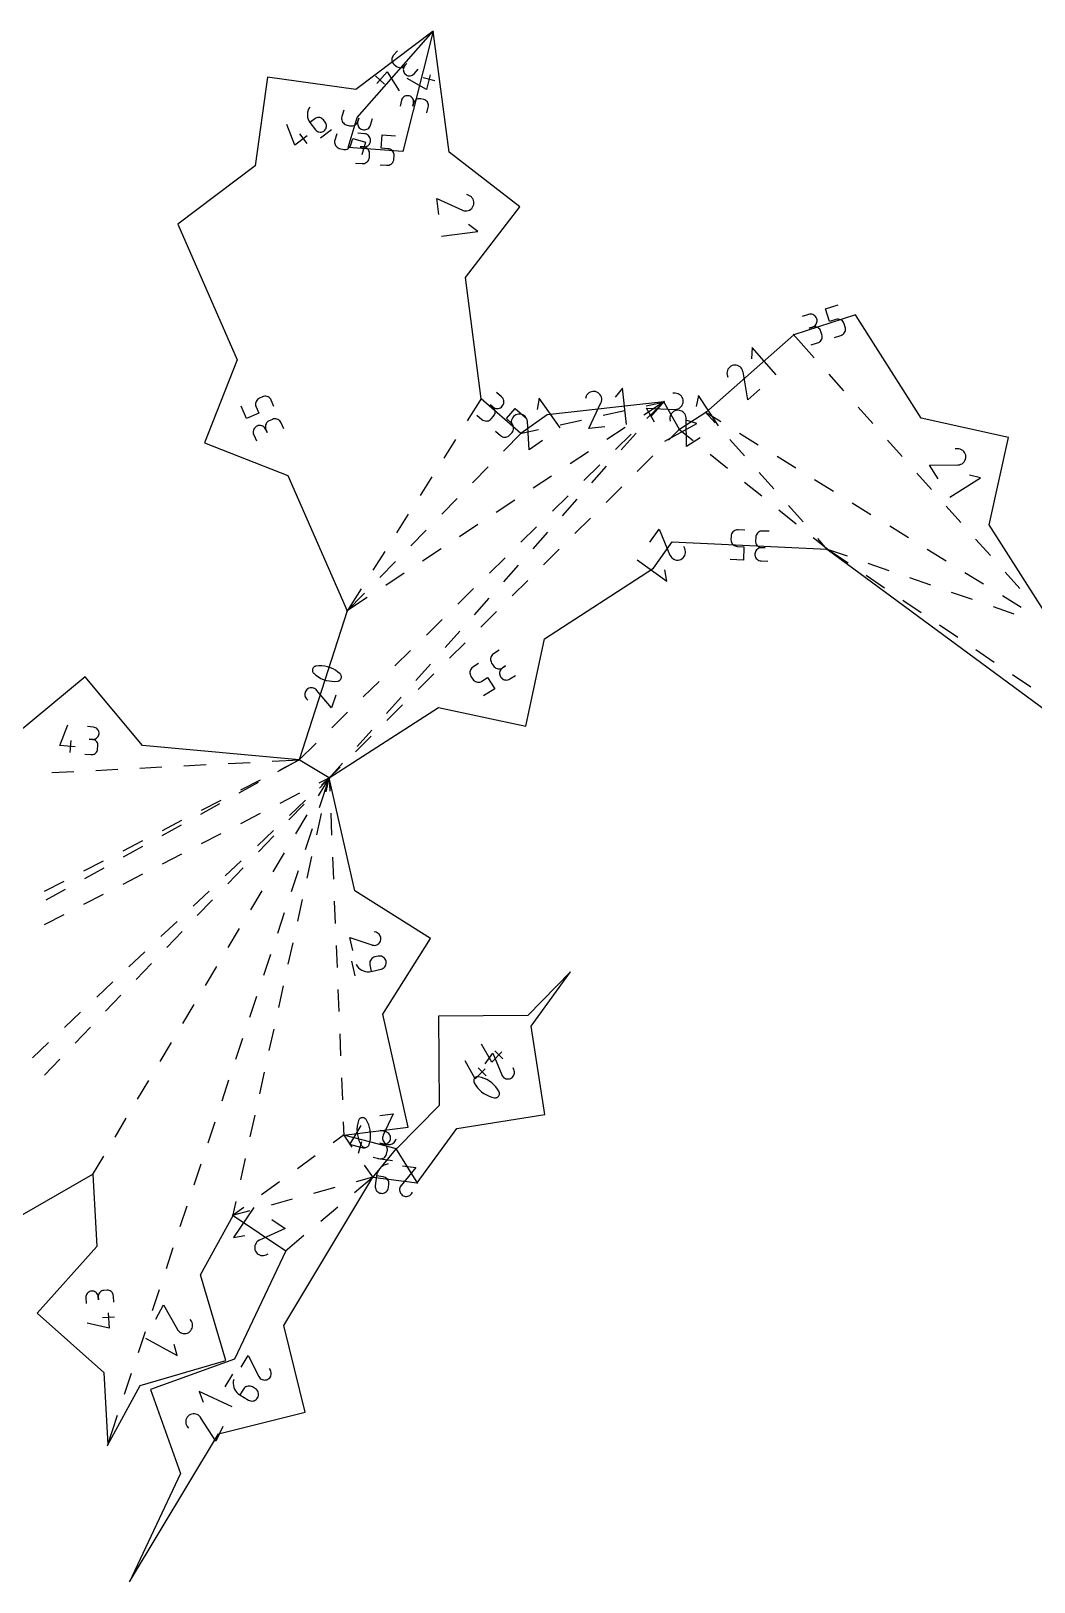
# Model space of a CAD drawing. Extents: x -2 to 214, y 3 to 282.
# Drawn here: x 22.54 to 47.75, y 204.78 to 243.75 of the extents above; entities that cross this region are included whole.
import ezdxf

# ---------------------------------------------------------------- set-up
doc = ezdxf.new("R2010")
doc.units = 0
doc.layers.add('Layer_1', color=7, linetype='CONTINUOUS')

msp = doc.modelspace()

# ---------------------------------------------------------------- linework, layer by layer
at = {"layer": 'Layer_1', "color": 5}
for points in [[(48.269419, 228.748644), (46.618627, 231.341462), (47.10516, 233.533172), (44.913447, 234.019705), (43.262663, 236.612523), (41.714204, 236.114725), (39.50372, 234.166415), (38.83637, 233.733549), (38.447436, 234.427421), (35.518435, 234.106277), (34.854388, 233.635844), (33.856602, 234.504002), (33.45955, 237.551977), (34.828681, 239.331244), (33.049418, 240.700378), (32.652363, 243.74835), (31.88922, 240.722621), (30.516184, 240.819758), (30.740329, 241.574205), (32.652363, 243.74835), (30.70812, 242.278021), (28.484371, 242.586659), (28.175733, 240.362911), (26.23149, 238.892579), (27.723158, 235.489681), (26.906555, 233.398393), (28.997843, 232.581794), (30.489514, 229.178892), (29.28155, 225.434865), (25.342864, 225.796021), (23.906952, 227.521845), (22.181128, 226.085934)], [(21.484632, 213.524364), (24.100984, 215.022086), (24.200531, 213.206), (22.702297, 211.533992), (24.374302, 210.035759), (24.473849, 208.219673), (25.286716, 209.709506), (27.440629, 210.342732), (26.807403, 212.496645), (27.62027, 213.986478), (28.943836, 213.099634), (27.657217, 210.373268), (25.544035, 209.615121), (26.302183, 207.501943), (25.01556, 204.775577), (27.257544, 208.501133), (29.436289, 209.042781), (28.894641, 211.221526), (31.136625, 214.947082), (32.250246, 214.809364), (33.241893, 216.17279), (35.459497, 216.522866), (35.109421, 218.740469), (36.101069, 220.103892), (35.026674, 219.011999), (32.781681, 218.993866), (32.799817, 216.748873), (31.725422, 215.65698), (30.405624, 216.00617), (32.02335, 216.205172), (31.381608, 219.044391), (32.580061, 220.942819), (30.681633, 222.141268), (30.039895, 224.980487), (32.780576, 226.752783), (34.975673, 226.281761), (35.446691, 228.476861), (38.187372, 230.249153), (38.658405, 230.912781), (42.548231, 230.731904), (48.697596, 226.196159)]]:
    msp.add_lwpolyline(points, dxfattribs=at)
at = {"layer": 'Layer_1', "color": 1}
for points in [[(31.750719, 243.247793), (31.649088, 243.13223), (31.649088, 243.13223), (31.632673, 243.109794), (31.620848, 243.085523), (31.613566, 243.059981), (31.610779, 243.033841), (31.612473, 243.007664), (31.618562, 242.982088), (31.629022, 242.957746), (31.643807, 242.935239), (31.662871, 242.915166), (31.720737, 242.864278), (31.720737, 242.864278), (31.743064, 242.847944), (31.767279, 242.836162), (31.792763, 242.828894), (31.818901, 242.826072), (31.84507, 242.827836), (31.87066, 242.833939), (31.895051, 242.844417), (31.917626, 242.859233), (31.937773, 242.878389), (31.988661, 242.936252), (31.937773, 242.878389), (31.937773, 242.878389), (31.921358, 242.855952), (31.909536, 242.831681), (31.902269, 242.80614), (31.899517, 242.779964), (31.901211, 242.753753), (31.907342, 242.728141), (31.917855, 242.703729), (31.932707, 242.681151), (31.951863, 242.661007), (31.951863, 242.661007), (31.97419, 242.644674), (31.998408, 242.632891), (32.023889, 242.625624), (32.050027, 242.622802), (32.076196, 242.624565), (32.101786, 242.630669), (32.126177, 242.641146), (32.148751, 242.655963), (32.168899, 242.675119), (32.27053, 242.790685)], [(31.197857, 242.619175), (31.428986, 242.415908)], [(31.237378, 242.430806), (31.491505, 242.71977), (31.794739, 242.248434)], [(32.573845, 242.650124), (32.479738, 242.276998), (31.994718, 242.557823)], [(32.695031, 242.500599), (32.396578, 242.575875)], [(32.490276, 241.688875), (32.527913, 241.8381), (32.527913, 241.8381), (32.532277, 241.865546), (32.531713, 241.892534), (32.526534, 241.918569), (32.517062, 241.943122), (32.503618, 241.965629), (32.486529, 241.985597), (32.466103, 242.002495), (32.442672, 242.015759), (32.416545, 242.024896), (32.341827, 242.043734), (32.341827, 242.043734), (32.314501, 242.048074), (32.287577, 242.047368), (32.261591, 242.042182), (32.237069, 242.032728), (32.214555, 242.019287), (32.194574, 242.002177), (32.177665, 241.981716), (32.164351, 241.958221), (32.155176, 241.931974), (32.136327, 241.85726), (32.155176, 241.931974), (32.155176, 241.931974), (32.159532, 241.959421), (32.158968, 241.986443), (32.153771, 242.012478), (32.144275, 242.037032), (32.130795, 242.059574), (32.113647, 242.079541), (32.09315, 242.096439), (32.069627, 242.109739), (32.043387, 242.118911), (32.043387, 242.118911), (32.016058, 242.123251), (31.989137, 242.122545), (31.963152, 242.117359), (31.93863, 242.107905), (31.916116, 242.094464), (31.896134, 242.077354), (31.879226, 242.056893), (31.865912, 242.033398), (31.856733, 242.007187), (31.819098, 241.857962)], [(29.55158, 241.837846), (29.55158, 241.837846), (29.526388, 241.798071), (29.507554, 241.755903), (29.495076, 241.712039), (29.488945, 241.667179), (29.48916, 241.622017), (29.495714, 241.577246), (29.508601, 241.533565), (29.527817, 241.491665), (29.553355, 241.45225), (29.692296, 241.268523), (29.692296, 241.268523), (29.710976, 241.247921), (29.732411, 241.231446), (29.75598, 241.219169), (29.781073, 241.211197), (29.807083, 241.207598), (29.83339, 241.208304), (29.859382, 241.213666), (29.884451, 241.22365), (29.907981, 241.238325), (29.907981, 241.238325), (29.928559, 241.256987), (29.945016, 241.278401), (29.957264, 241.301966), (29.965223, 241.327049), (29.968811, 241.353049), (29.967929, 241.379366), (29.962528, 241.405365), (29.952505, 241.430448), (29.93778, 241.454014), (29.891538, 241.51516), (29.891538, 241.51516), (29.872873, 241.535727), (29.851473, 241.552167), (29.827957, 241.564408), (29.802913, 241.572346), (29.776959, 241.575909), (29.750699, 241.575203), (29.724727, 241.569806), (29.699655, 241.559787), (29.67609, 241.545076), (29.553341, 241.452246)], [(30.402547, 241.760962), (30.354862, 241.600459), (30.354862, 241.600459), (30.348876, 241.570825), (30.348276, 241.541439), (30.352725, 241.512899), (30.361907, 241.485806), (30.375496, 241.460723), (30.39317, 241.438251), (30.414605, 241.418954), (30.439476, 241.403468), (30.467458, 241.392355), (30.547825, 241.368472), (30.547825, 241.368472), (30.577331, 241.36251), (30.606626, 241.361804), (30.635105, 241.366249), (30.662188, 241.375422), (30.687274, 241.389004), (30.709767, 241.406713), (30.729082, 241.428197), (30.744622, 241.453139), (30.755787, 241.48122), (30.779663, 241.561586), (30.755787, 241.48122), (30.755787, 241.48122), (30.749801, 241.451586), (30.749201, 241.4222), (30.753667, 241.39366), (30.762875, 241.366532), (30.776506, 241.341449), (30.79424, 241.318942), (30.815749, 241.299645), (30.840722, 241.284123), (30.868828, 241.272975), (30.868828, 241.272975), (30.898334, 241.267013), (30.927625, 241.266308), (30.956112, 241.270753), (30.983188, 241.279925), (31.008277, 241.293507), (31.03077, 241.311216), (31.050085, 241.3327), (31.065621, 241.357642), (31.076787, 241.385723), (31.124472, 241.546226)], [(29.485008, 241.111763), (29.17808, 240.879649), (28.975558, 241.402233)], [(29.822111, 241.06491), (30.098495, 241.273928)], [(29.485939, 240.919298), (29.300283, 241.164796)], [(30.226628, 241.168916), (30.178943, 241.008416), (30.178943, 241.008416), (30.172974, 240.978854), (30.172374, 240.949502), (30.176837, 240.920963), (30.186037, 240.893834), (30.199654, 240.868716), (30.217371, 240.846209), (30.238873, 240.826877), (30.263832, 240.811319), (30.291934, 240.800136), (30.371891, 240.776394), (30.371891, 240.776394), (30.401521, 240.770397), (30.430879, 240.769692), (30.459387, 240.774172), (30.486459, 240.783379), (30.51151, 240.796997), (30.533961, 240.814706), (30.553222, 240.83619), (30.568716, 240.861132), (30.579853, 240.889177), (30.627538, 241.049681), (30.949402, 240.954053), (30.854032, 240.63305)], [(30.700941, 240.428767), (30.86796, 240.416949), (30.86796, 240.416949), (30.89819, 240.417655), (30.927004, 240.42344), (30.9539, 240.433953), (30.978376, 240.44877), (30.999924, 240.467467), (31.018042, 240.489586), (31.032227, 240.514669), (31.041975, 240.542291), (31.046776, 240.57203), (31.052692, 240.655656), (31.052692, 240.655656), (31.052128, 240.685748), (31.046367, 240.714464), (31.035858, 240.741311), (31.02103, 240.765758), (31.002333, 240.787313), (30.980189, 240.805446), (30.955043, 240.819663), (30.927325, 240.829435), (30.89748, 240.834268), (30.813851, 240.840194), (30.89748, 240.834268), (30.89748, 240.834268), (30.927706, 240.834973), (30.956521, 240.840759), (30.983421, 240.851307), (31.007896, 240.866159), (31.029448, 240.884891), (31.047573, 240.907081), (31.061762, 240.932269), (31.071516, 240.959998), (31.076332, 240.989843), (31.076332, 240.989843), (31.075767, 241.019935), (31.07001, 241.048651), (31.059497, 241.075497), (31.044673, 241.099945), (31.025973, 241.121499), (31.003829, 241.139632), (30.978683, 241.153849), (30.950969, 241.163621), (30.92112, 241.168454), (30.754101, 241.180272)], [(31.317025, 240.385157), (31.484048, 240.373339), (31.484048, 240.373339), (31.514214, 240.374044), (31.542997, 240.37983), (31.569882, 240.390378), (31.594365, 240.40523), (31.615937, 240.423962), (31.634084, 240.446117), (31.648301, 240.471305), (31.658073, 240.499033), (31.662892, 240.528878), (31.66878, 240.612078), (31.66878, 240.612078), (31.668215, 240.642311), (31.662447, 240.671097), (31.651917, 240.697944), (31.637072, 240.722391), (31.618354, 240.743911), (31.596203, 240.762008), (31.571057, 240.776155), (31.543367, 240.785891), (31.513568, 240.790689), (31.346549, 240.802507), (31.370241, 241.137441), (31.70428, 241.113805)], [(32.79201, 239.136683), (32.739548, 239.539418), (33.387121, 239.245318), (33.387121, 239.245318), (33.387721, 239.24493), (33.388321, 239.244577), (33.388956, 239.244238), (33.389591, 239.243917), (33.390226, 239.243607), (33.390896, 239.243303), (33.391602, 239.243011), (33.392343, 239.242725), (33.393119, 239.242443), (33.393119, 239.242443), (33.428111, 239.231372), (33.46348, 239.226853), (33.498479, 239.228547), (33.532364, 239.236156), (33.564389, 239.24935), (33.593814, 239.267807), (33.619895, 239.291211), (33.641887, 239.319235), (33.659043, 239.35156), (33.659043, 239.35156), (33.66988, 239.386616), (33.674254, 239.422021), (33.67249, 239.457027), (33.664839, 239.4909), (33.65162, 239.522901), (33.633138, 239.552291), (33.609689, 239.578326), (33.581569, 239.600265), (33.549078, 239.617371), (33.494909, 239.637208)], [(32.862587, 238.59494), (33.769395, 238.713064), (33.541483, 238.888391)], [(42.150322, 235.858947), (42.309725, 235.910188), (42.309725, 235.910188), (42.337559, 235.921978), (42.362148, 235.938061), (42.383173, 235.957845), (42.400354, 235.980723), (42.413407, 236.006102), (42.421979, 236.033378), (42.425789, 236.061953), (42.424378, 236.09123), (42.417781, 236.120613), (42.392134, 236.200426), (42.392134, 236.200426), (42.380387, 236.228143), (42.364335, 236.252654), (42.34458, 236.273655), (42.32172, 236.290825), (42.29632, 236.30386), (42.269015, 236.31244), (42.240369, 236.316257), (42.211018, 236.314987), (42.181526, 236.308344), (42.10171, 236.282683), (42.181526, 236.308344), (42.181526, 236.308344), (42.20936, 236.320134), (42.233948, 236.336227), (42.254974, 236.356025), (42.272154, 236.378931), (42.285172, 236.404349), (42.293709, 236.431686), (42.297519, 236.460338), (42.296108, 236.489714), (42.28944, 236.519213), (42.28944, 236.519213), (42.277693, 236.546935), (42.261642, 236.571449), (42.241886, 236.592446), (42.219026, 236.609616), (42.193626, 236.622648), (42.166321, 236.631231), (42.137711, 236.635048), (42.10836, 236.633778), (42.078867, 236.627135), (41.919465, 236.575887)], [(42.738318, 236.047952), (42.897721, 236.099193), (42.897721, 236.099193), (42.92552, 236.110961), (42.950073, 236.127041), (42.971099, 236.146832), (42.988279, 236.169734), (43.001332, 236.195148), (43.009904, 236.222488), (43.013714, 236.251141), (43.012303, 236.280517), (43.005671, 236.310023), (42.98013, 236.38943), (42.98013, 236.38943), (42.968347, 236.417264), (42.95226, 236.441835), (42.93247, 236.462846), (42.909574, 236.479999), (42.884174, 236.492988), (42.856869, 236.501518), (42.828259, 236.505289), (42.798943, 236.504019), (42.769486, 236.497376), (42.610084, 236.446132), (42.507319, 236.765791), (42.826121, 236.86828)], [(41.268512, 235.112406), (40.663847, 235.798432), (40.645785, 235.511454)], [(41.699455, 236.131302), (42.225831, 235.53981)], [(40.858669, 234.751158), (40.553985, 234.482617), (40.436041, 235.183999), (40.436041, 235.183999), (40.436009, 235.184704), (40.435964, 235.18541), (40.435897, 235.186115), (40.435812, 235.186821), (40.435706, 235.187527), (40.435583, 235.188232), (40.435434, 235.188973), (40.435265, 235.189749), (40.435071, 235.19056), (40.435071, 235.19056), (40.424699, 235.225764), (40.408683, 235.257624), (40.387714, 235.285694), (40.362473, 235.309545), (40.333633, 235.328733), (40.301883, 235.342823), (40.267904, 235.351374), (40.232372, 235.35395), (40.195979, 235.350115), (40.195979, 235.350115), (40.16085, 235.339514), (40.129043, 235.323364), (40.101012, 235.30232), (40.077192, 235.277047), (40.05804, 235.248204), (40.043996, 235.216458), (40.035504, 235.182461), (40.033035, 235.146883), (40.037004, 235.110378), (40.050822, 235.054367)], [(42.594628, 235.125395), (42.963426, 234.710977)], [(33.748687, 234.098198), (33.874999, 233.988294), (33.874999, 233.988294), (33.899492, 233.970567), (33.925979, 233.957839), (33.953792, 233.950063), (33.982265, 233.947171), (34.010727, 233.949146), (34.038508, 233.955916), (34.064935, 233.967434), (34.089347, 233.983651), (34.111067, 234.004507), (34.166097, 234.067753), (34.166097, 234.067753), (34.183743, 234.092141), (34.196422, 234.118553), (34.204176, 234.146321), (34.207033, 234.174772), (34.205058, 234.203234), (34.198277, 234.23104), (34.186735, 234.257516), (34.170468, 234.281992), (34.149527, 234.303801), (34.086278, 234.35883), (34.149527, 234.303801), (34.149527, 234.303801), (34.174017, 234.28607), (34.200511, 234.273349), (34.228338, 234.265588), (34.256828, 234.26273), (34.285315, 234.264741), (34.313135, 234.27156), (34.339621, 234.283138), (34.364097, 234.29943), (34.385902, 234.320388), (34.385902, 234.320388), (34.403548, 234.344772), (34.416227, 234.371185), (34.423978, 234.398952), (34.426835, 234.427403), (34.42486, 234.455865), (34.418076, 234.483671), (34.406536, 234.510147), (34.39027, 234.534623), (34.369325, 234.556428), (34.24301, 234.666336)], [(36.963029, 233.804687), (36.559313, 233.760421), (36.866512, 234.401883), (36.866512, 234.401883), (36.8669, 234.402483), (36.867253, 234.403083), (36.867602, 234.403683), (36.867937, 234.404318), (36.868262, 234.404953), (36.868576, 234.405623), (36.868883, 234.406328), (36.869186, 234.407034), (36.869486, 234.40781), (36.869486, 234.40781), (36.881262, 234.442573), (36.886501, 234.47784), (36.885513, 234.512864), (36.878591, 234.5469), (36.866054, 234.57919), (36.848196, 234.608982), (36.825329, 234.635535), (36.797759, 234.658088), (36.765787, 234.6759), (36.765787, 234.6759), (36.730961, 234.687446), (36.695651, 234.692544), (36.660617, 234.69145), (36.626595, 234.68449), (36.59433, 234.671928), (36.564573, 234.654049), (36.538069, 234.631129), (36.515562, 234.603461), (36.497792, 234.571326), (36.476862, 234.51757)], [(37.506098, 233.864236), (37.406428, 234.77326), (37.226508, 234.548956)], [(38.20874, 233.918116), (38.010158, 234.272393), (38.72067, 234.240435), (38.72067, 234.240435), (38.721375, 234.240315), (38.722081, 234.240212), (38.722787, 234.240131), (38.723492, 234.240068), (38.724198, 234.240018), (38.724938, 234.239987), (38.725715, 234.239976), (38.726491, 234.239983), (38.727302, 234.240004), (38.727302, 234.240004), (38.763903, 234.242756), (38.798411, 234.25172), (38.83026, 234.266329), (38.858881, 234.286003), (38.883696, 234.310168), (38.904135, 234.338253), (38.919633, 234.369678), (38.929613, 234.403877), (38.933508, 234.440262), (38.933508, 234.440262), (38.930509, 234.476835), (38.921397, 234.511326), (38.906711, 234.54315), (38.887001, 234.571746), (38.862825, 234.596529), (38.83473, 234.616926), (38.803276, 234.632364), (38.769011, 234.642263), (38.732488, 234.646048), (38.674826, 234.644284)], [(28.649065, 234.31649), (28.581844, 234.469839), (28.581844, 234.469839), (28.567306, 234.49628), (28.548809, 234.519073), (28.52698, 234.537978), (28.502444, 234.552742), (28.47583, 234.563128), (28.447763, 234.568881), (28.418867, 234.569763), (28.38977, 234.565516), (28.3611, 234.555899), (28.284706, 234.522413), (28.284706, 234.522413), (28.258219, 234.507851), (28.235412, 234.489351), (28.216528, 234.467535), (28.201796, 234.443028), (28.19146, 234.41645), (28.185755, 234.388432), (28.184909, 234.359589), (28.189177, 234.330548), (28.198783, 234.301938), (28.266005, 234.148585), (27.958482, 234.013782), (27.824038, 234.32048)], [(33.868462, 234.522759), (33.50721, 233.951432)], [(34.214615, 233.692768), (34.34093, 233.582864), (34.34093, 233.582864), (34.365374, 233.565176), (34.39184, 233.552472), (34.419653, 233.544715), (34.448143, 233.541857), (34.476644, 233.543833), (34.504478, 233.550627), (34.530975, 233.562184), (34.555465, 233.578461), (34.577274, 233.599409), (34.632025, 233.662334), (34.632025, 233.662334), (34.649748, 233.686821), (34.662459, 233.713293), (34.670209, 233.741088), (34.673032, 233.76954), (34.671021, 233.797984), (34.664202, 233.825755), (34.652631, 233.852189), (34.63636, 233.876618), (34.615448, 233.898378), (34.489129, 234.008286), (34.709534, 234.261594), (34.962161, 234.041782)], [(35.839269, 233.773219), (35.310639, 234.519415), (35.262308, 234.235958)], [(38.465957, 234.439638), (37.94174, 234.093901)], [(38.005318, 234.330019), (38.469104, 234.432198)], [(38.022459, 234.010487), (38.463273, 234.442964)], [(38.116171, 234.055209), (38.462186, 234.443998)], [(39.818348, 233.825501), (39.32071, 234.592708), (39.260815, 234.31147)], [(43.332223, 234.296562), (43.701021, 233.882147)], [(28.897005, 233.750814), (28.829783, 233.904163), (28.829783, 233.904163), (28.81522, 233.930661), (28.796713, 233.953489), (28.774891, 233.972405), (28.75038, 233.987172), (28.723805, 233.997554), (28.695794, 234.003305), (28.666979, 234.004186), (28.637985, 233.99996), (28.609431, 233.990389), (28.532645, 233.956731), (28.532645, 233.956731), (28.506272, 233.942225), (28.483517, 233.923767), (28.46464, 233.901976), (28.449891, 233.877479), (28.439512, 233.850901), (28.433758, 233.822869), (28.432876, 233.793998), (28.437116, 233.764918), (28.44673, 233.736252), (28.480388, 233.65947), (28.44673, 233.736252), (28.44673, 233.736252), (28.432163, 233.762749), (28.41365, 233.785574), (28.391813, 233.804482), (28.367274, 233.819239), (28.34066, 233.8296), (28.312597, 233.835326), (28.283704, 233.836173), (28.254614, 233.831907), (28.22594, 233.822284), (28.22594, 233.822284), (28.199563, 233.807777), (28.176812, 233.78932), (28.157939, 233.767529), (28.143186, 233.743036), (28.132807, 233.716457), (28.127053, 233.688422), (28.126171, 233.659554), (28.130415, 233.630471), (28.140028, 233.601808), (28.20725, 233.448459)], [(35.393482, 233.457402), (35.062079, 233.222625), (35.019057, 233.932555), (35.019057, 233.932555), (35.019103, 233.93326), (35.019131, 233.933966), (35.019138, 233.934672), (35.019131, 233.935377), (35.019103, 233.936083), (35.019057, 233.936824), (35.01899, 233.937564), (35.018899, 233.93834), (35.018793, 233.939152), (35.018793, 233.939152), (35.012203, 233.975259), (34.999655, 234.008631), (34.981772, 234.038766), (34.959194, 234.065154), (34.932553, 234.087287), (34.902471, 234.104658), (34.869589, 234.116761), (34.83453, 234.123087), (34.797936, 234.123129), (34.797936, 234.123129), (34.761882, 234.116306), (34.728545, 234.103613), (34.698439, 234.085657), (34.672083, 234.063047), (34.649978, 234.036399), (34.632653, 234.006314), (34.620616, 233.97341), (34.614375, 233.938291), (34.614456, 233.90157), (34.622267, 233.844413)], [(35.838267, 233.852601), (36.380032, 233.971957)], [(36.921789, 234.091312), (37.463553, 234.210664)], [(38.475874, 233.441559), (39.273575, 233.888691), (38.996782, 233.966598)], [(39.360009, 233.528194), (39.019272, 233.307179), (39.005351, 234.018273), (39.005351, 234.018273), (39.005421, 234.018978), (39.005478, 234.019684), (39.00552, 234.02039), (39.005538, 234.021095), (39.005538, 234.021801), (39.00552, 234.022541), (39.005485, 234.023282), (39.005429, 234.024058), (39.005351, 234.02487), (39.005351, 234.02487), (39.00025, 234.061217), (38.989074, 234.095076), (38.972444, 234.125916), (38.950967, 234.15321), (38.925249, 234.176416), (38.895905, 234.195004), (38.863545, 234.208441), (38.828779, 234.216199), (38.792213, 234.217751), (38.792213, 234.217751), (38.755912, 234.212414), (38.722081, 234.201093), (38.691266, 234.184385), (38.664003, 234.162876), (38.640833, 234.137152), (38.622287, 234.107801), (38.60891, 234.075416), (38.60124, 234.040583), (38.599829, 234.003894), (38.605294, 233.946465)], [(39.484843, 234.178085), (39.875453, 233.936661)], [(39.738003, 233.902121), (39.488999, 234.183024)], [(33.210733, 233.482545), (32.914255, 233.013661)], [(34.869913, 233.651698), (34.418647, 233.190914)], [(34.832717, 233.631071), (35.296506, 233.733246)], [(37.478638, 233.788466), (37.015536, 233.483035)], [(37.230466, 233.233466), (37.626463, 233.621976)], [(37.378551, 233.2264), (37.747363, 233.640804)], [(38.852097, 233.749202), (38.567148, 233.465661)], [(39.182534, 233.453617), (38.819116, 233.747502)], [(40.47399, 233.071858), (40.105996, 233.48699)], [(40.347349, 233.644999), (40.819246, 233.353336)], [(44.069818, 233.467728), (44.438619, 233.053313)], [(36.552434, 233.177603), (36.089332, 232.872172)], [(38.17391, 233.074363), (37.780669, 232.683062)], [(40.045259, 232.755967), (39.613896, 233.10479)], [(41.291139, 233.061674), (41.76304, 232.770011)], [(45.342654, 232.494195), (45.124532, 232.836788), (45.835718, 232.844694), (45.835718, 232.844694), (45.836423, 232.844613), (45.837129, 232.844553), (45.837835, 232.844511), (45.83854, 232.844482), (45.839246, 232.844475), (45.839951, 232.844486), (45.840657, 232.844518), (45.841362, 232.844567), (45.842068, 232.844634), (45.842068, 232.844634), (45.878453, 232.849432), (45.912391, 232.860319), (45.943364, 232.876688), (45.970846, 232.897935), (45.99427, 232.923452), (46.013109, 232.952641), (46.026832, 232.984884), (46.034875, 233.019584), (46.036639, 233.056135), (46.036639, 233.056135), (46.031594, 233.092482), (46.020552, 233.126405), (46.004113, 233.157358), (45.98284, 233.184804), (45.957299, 233.208193), (45.928089, 233.226985), (45.89581, 233.240634), (45.861026, 233.2486), (45.824344, 233.250329), (45.766873, 233.245351)], [(34.030493, 232.794571), (33.642338, 232.398226)], [(36.438473, 232.456448), (36.834469, 232.844959)], [(36.640932, 232.397587), (37.009743, 232.811992)], [(32.617777, 232.544777), (32.321295, 232.075889)], [(35.62623, 232.566737), (35.163128, 232.261305)], [(37.387431, 232.291761), (36.99419, 231.900463)], [(40.90798, 232.058314), (40.476621, 232.40714)], [(41.209972, 232.241592), (40.841979, 232.656724)], [(42.234933, 232.478348), (42.706829, 232.186686)], [(44.807413, 232.638894), (45.17621, 232.224479)], [(45.636074, 232.033355), (46.407465, 232.524485), (46.126742, 232.586761)], [(33.254181, 232.001883), (32.866026, 231.605541)], [(34.700023, 231.955874), (34.236924, 231.650443)], [(35.64648, 231.67943), (36.042476, 232.067941)], [(35.903309, 231.568778), (36.27212, 231.983183)], [(43.178726, 231.895023), (43.650619, 231.603361)], [(32.024817, 231.607005), (31.728343, 231.138121)], [(36.600948, 231.509162), (36.20771, 231.117865)], [(41.770702, 231.36066), (41.339343, 231.709487)], [(41.945955, 231.41133), (41.577962, 231.826461)], [(45.545008, 231.81006), (45.913805, 231.395645)], [(32.477872, 231.209199), (32.089714, 230.812853)], [(33.773822, 231.345011), (33.31072, 231.039576)], [(34.854486, 230.902416), (35.250483, 231.290923)], [(35.165689, 230.739969), (35.534501, 231.154373)], [(38.09063, 230.902836), (38.325703, 231.234027), (38.601159, 230.578305), (38.601159, 230.578305), (38.601353, 230.577599), (38.601561, 230.576929), (38.601784, 230.576259), (38.602027, 230.575589), (38.602292, 230.574918), (38.602581, 230.574248), (38.602891, 230.573578), (38.603234, 230.572872), (38.603586, 230.572131), (38.603586, 230.572131), (38.621747, 230.540237), (38.644632, 230.512893), (38.671475, 230.490372), (38.70151, 230.472937), (38.733977, 230.460865), (38.768111, 230.45442), (38.803146, 230.453891), (38.838321, 230.459521), (38.872869, 230.47159), (38.872869, 230.47159), (38.904636, 230.489952), (38.931896, 230.51296), (38.954364, 230.539866), (38.971763, 230.569923), (38.983803, 230.602382), (38.990203, 230.636503), (38.990661, 230.671541), (38.984932, 230.706744), (38.972708, 230.741369), (38.94643, 230.792723)], [(40.479701, 231.205502), (40.312446, 231.21328), (40.312446, 231.21328), (40.282301, 231.211975), (40.253666, 231.205505), (40.227038, 231.194329), (40.202922, 231.178892), (40.181812, 231.159644), (40.164205, 231.137042), (40.150602, 231.111532), (40.1415, 231.083571), (40.137401, 231.053606), (40.133527, 230.970287), (40.133527, 230.970287), (40.134832, 230.940089), (40.141295, 230.911444), (40.152471, 230.884841), (40.167902, 230.860767), (40.187132, 230.839717), (40.209717, 230.822173), (40.235194, 230.80863), (40.263113, 230.799571), (40.293022, 230.795493), (40.460277, 230.787714), (40.444684, 230.452303), (40.110173, 230.467857)], [(41.09666, 231.176789), (40.929404, 231.184568), (40.929404, 231.184568), (40.899207, 231.183262), (40.870526, 231.1768), (40.843891, 231.165631), (40.819796, 231.150214), (40.7987, 231.131002), (40.781132, 231.108452), (40.76755, 231.083017), (40.758484, 231.055155), (40.754391, 231.025317), (40.750511, 230.941571), (40.750511, 230.941571), (40.751922, 230.911497), (40.758378, 230.882918), (40.769526, 230.856336), (40.784942, 230.832249), (40.804168, 230.81116), (40.826746, 230.793566), (40.852217, 230.77997), (40.880157, 230.770872), (40.910108, 230.766777), (40.99385, 230.762882), (40.910108, 230.766777), (40.910108, 230.766777), (40.87991, 230.765471), (40.851229, 230.759001), (40.824594, 230.747818), (40.800499, 230.732374), (40.779403, 230.713119), (40.761835, 230.690506), (40.748253, 230.66499), (40.739187, 230.637025), (40.735094, 230.60706), (40.735094, 230.60706), (40.736506, 230.576986), (40.742961, 230.548407), (40.754109, 230.521825), (40.769526, 230.497738), (40.788752, 230.476649), (40.81133, 230.459052), (40.8368, 230.445459), (40.86474, 230.436361), (40.894691, 230.432262), (41.061943, 230.424483)], [(44.122516, 231.311698), (44.594413, 231.020039)], [(32.847615, 230.734145), (32.384513, 230.428713)], [(35.814472, 230.726567), (35.421231, 230.335266)], [(42.565485, 230.717949), (42.202068, 231.011834)], [(42.562953, 230.715296), (42.313948, 230.996199)], [(42.527266, 230.739172), (43.050128, 230.557918)], [(43.075662, 230.374269), (42.529866, 230.744358)], [(45.06631, 230.728377), (45.538203, 230.436714)], [(46.282603, 230.981227), (46.6514, 230.566812)], [(31.431865, 230.669237), (31.135383, 230.200349)], [(31.70156, 230.416511), (31.313405, 230.020165)], [(34.062493, 230.125398), (34.458486, 230.513909)], [(37.774421, 230.457323), (38.52014, 229.928023), (38.471983, 230.211508)], [(43.574282, 230.37622), (44.098439, 230.194522)], [(31.921411, 230.123282), (31.458309, 229.81785)], [(34.42807, 229.91116), (34.796881, 230.325564)], [(35.027993, 229.943968), (34.634752, 229.552671)], [(43.993967, 229.751595), (43.534817, 230.062932)], [(44.622593, 230.012823), (45.146746, 229.831125)], [(46.010096, 230.145052), (46.481996, 229.853389)], [(47.020197, 230.152393), (47.388991, 229.737978)], [(30.925251, 229.623822), (30.473988, 229.163038)], [(30.838905, 229.731465), (30.477654, 229.160138)], [(33.270497, 229.348381), (33.666497, 229.736888)], [(45.6709, 229.649423), (46.195057, 229.467725)], [(46.953889, 229.561726), (47.425786, 229.270064)], [(30.99521, 229.512415), (30.47099, 229.166675)], [(33.69045, 229.082347), (34.059262, 229.496752)], [(34.24151, 229.16137), (33.848273, 228.770068)], [(44.912276, 229.128918), (44.453122, 229.440258)], [(46.719211, 229.286027), (47.243368, 229.104329)], [(32.478507, 228.571363), (32.8745, 228.95987)], [(45.830581, 228.506244), (45.371427, 228.817581)], [(32.952831, 228.253538), (33.321639, 228.667943)], [(31.68651, 227.794345), (32.082507, 228.182852)], [(33.455035, 228.378771), (33.061793, 227.98747)], [(34.308923, 228.190042), (34.168323, 228.09912), (34.168323, 228.09912), (34.144504, 228.080501), (34.124935, 228.058576), (34.109758, 228.034005), (34.099108, 228.007444), (34.093118, 227.97955), (34.091918, 227.950982), (34.095665, 227.922396), (34.104481, 227.894449), (34.118507, 227.8678), (34.16403, 227.7974), (34.16403, 227.7974), (34.182575, 227.77369), (34.20444, 227.754188), (34.228973, 227.739047), (34.255512, 227.728411), (34.28341, 227.722424), (34.312006, 227.721225), (34.340641, 227.724978), (34.368669, 227.733826), (34.39542, 227.747909), (34.465824, 227.793435), (34.39542, 227.747909), (34.39542, 227.747909), (34.371601, 227.729286), (34.352039, 227.707354), (34.336873, 227.682769), (34.326241, 227.656183), (34.320272, 227.628254), (34.319107, 227.599633), (34.322893, 227.57098), (34.331769, 227.542945), (34.345862, 227.51619), (34.345862, 227.51619), (34.364404, 227.492477), (34.386269, 227.472975), (34.410805, 227.457837), (34.437344, 227.447198), (34.465242, 227.441215), (34.493835, 227.440015), (34.522473, 227.443776), (34.550498, 227.45262), (34.577253, 227.466699), (34.717852, 227.557621)], [(46.748887, 227.88357), (46.289736, 228.194907)], [(30.31629, 227.444848), (30.31629, 227.444848), (30.327924, 227.459538), (30.336553, 227.475663), (30.342176, 227.492805), (30.344787, 227.510532), (30.344399, 227.528414), (30.341012, 227.546025), (30.334645, 227.562937), (30.325282, 227.57872), (30.312928, 227.592951), (30.312928, 227.592951), (30.257069, 227.641536), (30.197097, 227.683806), (30.133551, 227.719588), (30.06696, 227.748713), (29.997855, 227.771009), (29.92677, 227.786305), (29.854232, 227.794426), (29.780776, 227.795202), (29.706933, 227.788464), (29.706933, 227.788464), (29.699246, 227.787053), (29.691697, 227.785078), (29.68432, 227.782573), (29.677162, 227.779539), (29.670262, 227.776001), (29.663661, 227.771979), (29.657396, 227.767492), (29.651512, 227.762563), (29.646044, 227.757208), (29.646044, 227.757208), (29.634236, 227.742434), (29.62547, 227.726241), (29.61974, 227.70905), (29.617059, 227.691292), (29.617398, 227.673388), (29.620785, 227.65576), (29.627177, 227.638834), (29.636596, 227.623029), (29.649028, 227.608777), (29.649028, 227.608777), (29.704922, 227.56033), (29.764912, 227.518162), (29.828472, 227.482451), (29.895069, 227.453357), (29.964175, 227.431065), (30.035253, 227.415733), (30.107777, 227.407542), (30.181211, 227.40666), (30.255023, 227.41326), (30.255023, 227.41326), (30.262696, 227.414672), (30.270203, 227.416612), (30.27753, 227.419117), (30.284649, 227.42215), (30.291535, 227.425696), (30.298164, 227.429749), (30.304514, 227.434307), (30.310553, 227.439352), (30.316265, 227.444873)], [(32.215208, 227.424729), (32.584019, 227.839134)], [(33.790276, 227.854681), (33.649676, 227.763759), (33.649676, 227.763759), (33.62591, 227.745171), (33.606369, 227.72326), (33.59121, 227.698689), (33.580564, 227.672104), (33.574577, 227.644171), (33.573413, 227.615543), (33.577177, 227.58688), (33.586028, 227.558841), (33.600118, 227.532079), (33.645408, 227.462035), (33.645408, 227.462035), (33.664027, 227.438226), (33.685942, 227.418679), (33.710499, 227.403531), (33.737052, 227.392916), (33.764939, 227.386971), (33.793514, 227.385843), (33.822114, 227.389635), (33.8501, 227.3985), (33.876805, 227.412569), (34.017405, 227.503487), (34.199734, 227.221533), (33.918532, 227.039693)], [(30.201573, 227.056824), (30.098601, 226.73767), (29.718984, 227.185758), (29.718984, 227.185758), (29.718659, 227.186251), (29.718331, 227.186745), (29.717989, 227.187204), (29.717636, 227.187663), (29.717248, 227.188121), (29.71686, 227.18858), (29.716437, 227.189038), (29.715978, 227.189497), (29.715484, 227.189991), (29.715484, 227.189991), (29.69327, 227.210604), (29.668466, 227.226461), (29.641736, 227.237542), (29.613757, 227.243818), (29.585189, 227.245264), (29.556713, 227.241877), (29.528985, 227.233615), (29.502678, 227.220453), (29.478464, 227.202377), (29.478464, 227.202377), (29.457999, 227.180035), (29.442237, 227.155151), (29.431216, 227.128389), (29.424972, 227.100399), (29.423525, 227.071849), (29.426947, 227.043387), (29.435266, 227.015676), (29.448516, 226.989373), (29.46673, 226.965134), (29.500166, 226.931211)], [(30.894517, 227.017327), (31.290514, 227.405838)], [(32.668552, 227.596172), (32.275314, 227.204875)], [(47.667195, 227.260892), (47.208041, 227.572233)], [(31.477588, 226.595917), (31.846396, 227.010321)], [(30.102524, 226.24031), (30.498521, 226.62882)], [(31.882073, 226.813573), (31.488835, 226.422276)], [(23.65328, 225.757688), (23.270076, 225.792825), (23.47233, 226.315515)], [(23.89802, 225.580552), (24.051274, 225.566497), (24.051274, 225.566497), (24.079066, 225.566444), (24.105654, 225.571192), (24.130571, 225.580343), (24.153347, 225.593506), (24.173504, 225.610273), (24.190579, 225.630254), (24.204094, 225.653047), (24.21358, 225.678257), (24.218565, 225.705484), (24.225599, 225.782221), (24.225599, 225.782221), (24.225648, 225.809889), (24.220903, 225.836397), (24.211759, 225.861267), (24.198604, 225.884022), (24.181833, 225.904179), (24.161831, 225.921268), (24.138996, 225.934804), (24.113712, 225.944311), (24.086375, 225.94931), (24.009642, 225.956348), (24.086375, 225.94931), (24.086375, 225.94931), (24.114167, 225.949261), (24.140756, 225.954016), (24.165676, 225.963185), (24.188451, 225.976372), (24.208616, 225.993182), (24.225694, 226.013216), (24.239216, 226.036083), (24.248709, 226.061388), (24.253705, 226.088732), (24.253705, 226.088732), (24.253754, 226.1164), (24.249009, 226.142908), (24.239865, 226.167778), (24.22671, 226.190533), (24.209939, 226.21069), (24.189937, 226.227779), (24.167101, 226.241315), (24.141818, 226.250822), (24.114481, 226.255825), (23.961227, 226.269876)], [(30.739969, 225.767108), (31.10878, 226.181512)], [(23.524347, 225.614792), (23.552453, 225.921303)], [(29.26571, 225.419322), (29.706527, 225.851802)], [(31.095597, 226.030978), (30.702356, 225.639677)], [(26.387848, 225.284804), (26.941857, 225.313531)], [(27.495867, 225.342261), (28.049879, 225.370991)], [(28.603889, 225.399721), (29.303712, 225.436012)], [(29.300963, 225.445618), (28.740474, 225.135156)], [(28.802259, 225.187384), (29.30127, 225.445043)], [(30.058931, 224.969082), (29.262518, 225.44627)], [(30.025142, 224.96391), (30.371157, 225.352703)], [(23.063789, 225.112423), (23.617798, 225.141153)], [(24.171807, 225.169883), (24.72582, 225.198613)], [(25.279826, 225.227343), (25.833839, 225.256074)], [(27.816411, 224.678347), (28.309333, 224.932866)], [(29.769833, 224.527648), (30.051262, 224.999544)], [(30.059619, 224.990651), (29.781129, 224.84712)], [(29.792027, 224.23408), (30.046891, 225.001545)], [(30.055248, 224.996507), (29.793854, 224.723771)], [(29.846594, 224.798334), (30.056045, 224.995706)], [(29.962863, 224.630468), (30.044665, 225.002158)], [(30.309114, 225.248376), (30.024165, 224.964834)], [(30.038992, 225.002659), (30.05334, 224.650538)], [(28.255196, 224.866357), (27.769911, 224.597554)], [(29.288016, 224.592968), (28.7949, 224.338816)], [(27.28463, 224.328751), (26.799349, 224.059949)], [(26.830566, 224.169314), (27.323489, 224.423829)], [(29.409996, 224.323262), (29.026139, 223.922754)], [(29.039114, 224.037428), (29.442854, 224.417881)], [(30.075932, 224.096243), (30.09852, 223.541948)], [(26.314068, 223.79115), (25.828787, 223.522347)], [(25.844718, 223.660276), (26.337644, 223.914795)], [(28.301791, 224.084668), (27.808675, 223.830516)], [(29.20154, 223.574728), (29.485685, 224.051186)], [(29.44235, 223.181116), (29.617186, 223.707598)], [(29.724381, 223.546894), (29.84362, 224.088679)], [(24.858874, 223.151239), (25.351796, 223.405758)], [(27.315565, 223.576368), (26.822453, 223.322216)], [(28.23163, 223.276518), (28.635371, 223.656971)], [(28.642281, 223.522249), (28.258424, 223.12174)], [(25.343506, 223.253545), (24.858221, 222.984746)], [(26.32934, 223.068065), (25.836227, 222.813917)], [(28.633247, 222.621811), (28.917395, 223.09827)], [(29.4859, 222.463315), (29.605143, 223.005105)], [(30.121112, 222.987653), (30.143697, 222.433358)], [(23.873029, 222.642202), (24.365952, 222.896721)], [(24.37294, 222.715943), (23.887659, 222.447141)], [(25.343114, 222.559765), (24.850001, 222.305613)], [(27.42415, 222.515608), (27.82789, 222.896061)], [(27.87457, 222.721231), (27.490712, 222.320723)], [(29.092669, 222.128152), (29.26751, 222.654634)], [(22.887181, 222.133168), (23.380103, 222.387687)], [(23.402378, 222.178342), (22.917097, 221.909539)], [(28.064954, 221.668892), (28.349102, 222.145353)], [(24.356889, 222.051465), (23.863776, 221.797313)], [(26.616667, 221.754698), (27.020407, 222.135155)], [(27.106855, 221.920218), (26.722997, 221.519709)], [(29.247422, 221.379741), (29.366661, 221.92153)], [(30.166285, 221.879066), (30.188877, 221.324771)], [(23.370663, 221.543165), (22.87755, 221.289013)], [(25.809187, 220.993791), (26.212927, 221.374245)], [(28.742996, 221.075184), (28.917836, 221.601666)], [(26.33914, 221.1192), (25.955286, 220.718692)], [(27.49666, 220.715975), (27.780805, 221.192434)], [(30.632745, 220.647695), (30.558927, 220.97429), (31.112971, 220.782319), (31.112971, 220.782319), (31.1135, 220.782058), (31.11403, 220.781814), (31.114559, 220.781585), (31.115088, 220.781366), (31.115652, 220.781162), (31.116217, 220.780964), (31.116816, 220.780777), (31.117451, 220.780597), (31.118086, 220.780424), (31.118086, 220.780424), (31.14766, 220.774011), (31.177036, 220.772988), (31.205635, 220.777062), (31.23287, 220.785896), (31.258153, 220.799171), (31.2809, 220.81657), (31.300522, 220.837772), (31.316432, 220.862456), (31.328049, 220.890304), (31.328049, 220.890304), (31.334269, 220.919909), (31.335151, 220.949303), (31.331013, 220.977902), (31.322144, 221.005126), (31.308851, 221.030385), (31.291438, 221.0531), (31.270197, 221.07268), (31.245439, 221.088544), (31.21746, 221.100108), (31.171479, 221.112254)], [(25.001703, 220.232881), (25.405443, 220.613335)], [(29.008941, 220.296166), (29.128183, 220.837952)], [(30.211465, 220.770476), (30.234054, 220.216181)], [(25.571429, 220.318187), (25.187571, 219.917678)], [(26.928367, 219.763059), (27.212512, 220.239517)], [(28.393319, 220.02222), (28.568159, 220.548702)], [(30.598551, 220.371555), (30.681658, 220.003872)], [(30.713524, 220.290345), (30.713524, 220.290345), (30.741479, 220.247582), (30.774689, 220.210036), (30.812454, 220.178014), (30.854075, 220.151827), (30.898846, 220.131779), (30.946072, 220.118179), (30.995059, 220.111339), (31.045097, 220.111558), (31.095495, 220.119149), (31.340742, 220.174581), (31.340742, 220.174581), (31.369525, 220.183849), (31.395469, 220.197681), (31.418212, 220.215511), (31.4374, 220.236773), (31.452668, 220.260906), (31.463657, 220.287343), (31.470007, 220.315523), (31.471348, 220.344874), (31.467344, 220.374839), (31.467344, 220.374839), (31.458083, 220.403552), (31.444244, 220.429439), (31.42639, 220.452136), (31.405099, 220.471285), (31.380931, 220.486525), (31.354462, 220.497493), (31.326254, 220.503832), (31.296878, 220.505173), (31.266906, 220.501169), (31.185142, 220.482687), (31.185142, 220.482687), (31.156363, 220.473412), (31.130427, 220.459562), (31.107694, 220.441712), (31.088524, 220.420425), (31.07327, 220.396274), (31.062288, 220.36983), (31.055938, 220.341664), (31.054597, 220.312345), (31.058583, 220.28244), (31.095491, 220.119142)], [(24.194223, 219.471972), (24.597963, 219.852425)], [(24.803714, 219.517169), (24.419856, 219.116661)], [(28.043646, 218.969253), (28.218482, 219.495735)], [(28.770463, 219.212588), (28.889702, 219.754377)], [(30.256642, 219.661886), (30.27923, 219.107594)], [(23.386739, 218.711062), (23.790479, 219.091518)], [(26.360074, 218.810139), (26.644219, 219.286597)], [(24.035999, 218.716156), (23.652145, 218.315647)], [(28.531982, 218.129014), (28.651221, 218.670799)], [(22.579259, 217.950152), (22.982999, 218.330608)], [(25.791777, 217.857223), (26.075925, 218.333681)], [(27.693969, 217.916289), (27.868806, 218.442771)], [(30.301822, 218.553299), (30.324411, 217.999004)], [(34.37413, 218.094967), (34.124427, 217.841193), (33.868716, 218.292283)], [(23.268287, 217.915139), (22.88443, 217.51463)], [(33.955782, 217.669803), (33.706075, 217.416029), (33.45036, 217.867118)], [(33.95322, 217.792679), (34.150476, 218.063887), (34.371647, 217.519851), (34.371647, 217.519851), (34.371802, 217.519287), (34.371964, 217.518722), (34.372144, 217.518158), (34.372338, 217.517593), (34.37255, 217.517029), (34.372779, 217.516464), (34.373033, 217.5159), (34.373308, 217.5153), (34.373608, 217.5147), (34.373608, 217.5147), (34.388298, 217.488193), (34.406931, 217.4654), (34.428878, 217.446547), (34.453512, 217.431865), (34.480203, 217.421588), (34.508323, 217.41594), (34.537248, 217.415164), (34.566341, 217.419475), (34.594983, 217.42911), (34.594983, 217.42911), (34.621389, 217.443972), (34.644114, 217.462705), (34.662925, 217.484707), (34.677575, 217.509356), (34.687824, 217.536044), (34.693433, 217.564153), (34.694174, 217.593077), (34.689775, 217.622199), (34.680017, 217.650904), (34.658808, 217.693555)], [(34.400888, 217.91892), (34.197904, 218.118649)], [(28.293504, 217.045435), (28.412743, 217.587225)], [(33.723354, 217.459688), (33.723354, 217.459688), (33.707722, 217.449355), (33.694504, 217.436715), (33.683818, 217.422181), (33.675803, 217.406154), (33.670585, 217.389045), (33.668292, 217.371261), (33.669068, 217.353206), (33.673051, 217.335292), (33.680357, 217.317921), (33.680357, 217.317921), (33.718309, 217.254354), (33.762131, 217.195507), (33.811372, 217.141712), (33.865576, 217.093297), (33.9243, 217.050586), (33.987087, 217.013911), (34.053487, 216.983601), (34.123048, 216.959979), (34.195318, 216.943384), (34.195318, 216.943384), (34.203058, 216.942326), (34.210847, 216.941832), (34.218636, 216.941923), (34.226383, 216.942594), (34.234046, 216.943793), (34.24157, 216.945557), (34.248919, 216.94785), (34.256048, 216.950708), (34.262906, 216.954094), (34.262906, 216.954094), (34.278732, 216.964459), (34.292106, 216.977117), (34.302904, 216.991665), (34.31099, 217.007702), (34.316243, 217.024826), (34.318536, 217.042624), (34.317724, 217.060704), (34.313696, 217.078653), (34.306323, 217.09607), (34.306323, 217.09607), (34.2683, 217.159513), (34.224425, 217.218268), (34.175149, 217.272003), (34.120924, 217.32039), (34.062204, 217.363101), (33.999434, 217.399808), (33.93307, 217.430178), (33.863562, 217.453889), (33.791366, 217.470607), (33.791366, 217.470607), (33.783644, 217.471665), (33.7759, 217.472159), (33.76816, 217.472074), (33.760456, 217.471404), (33.752807, 217.470169), (33.745247, 217.46837), (33.737793, 217.466007), (33.73048, 217.463079), (33.723333, 217.459621)], [(33.982536, 217.493756), (33.779555, 217.693485)], [(25.223484, 216.904303), (25.507632, 217.380765)], [(27.344292, 216.863321), (27.519129, 217.389807)], [(30.346999, 217.444709), (30.369587, 216.890414)], [(24.655191, 215.951387), (24.939339, 216.427845)], [(26.994615, 215.810357), (27.169455, 216.336839)], [(28.055023, 215.961861), (28.174262, 216.503646)], [(30.392176, 216.336123), (30.406527, 215.983998)], [(30.908007, 216.438326), (30.908007, 216.438326), (30.88979, 216.442697), (30.871527, 216.44372), (30.853609, 216.441603), (30.836425, 216.436523), (30.820363, 216.428656), (30.805808, 216.418186), (30.793146, 216.405292), (30.782771, 216.390154), (30.775063, 216.372956), (30.775063, 216.372956), (30.754507, 216.301836), (30.741412, 216.229644), (30.7357, 216.15694), (30.737323, 216.084275), (30.746192, 216.012206), (30.76224, 215.941287), (30.785406, 215.872068), (30.815622, 215.805111), (30.852819, 215.740966), (30.852819, 215.740966), (30.857331, 215.734584), (30.862294, 215.728565), (30.867678, 215.722935), (30.873446, 215.717721), (30.879563, 215.712951), (30.88599, 215.708655), (30.892697, 215.704862), (30.899646, 215.701617), (30.906801, 215.6989), (30.906801, 215.6989), (30.925177, 215.694409), (30.943553, 215.693281), (30.961555, 215.695327), (30.978799, 215.700361), (30.994896, 215.70821), (31.00947, 215.718688), (31.022131, 215.731613), (31.032503, 215.746804), (31.040197, 215.764083), (31.040197, 215.764083), (31.060615, 215.835175), (31.073608, 215.907343), (31.079249, 215.980032), (31.077591, 216.052691), (31.068726, 216.12476), (31.05271, 216.195686), (31.02961, 216.264918), (30.9995, 216.3319), (30.962444, 216.396077), (30.962444, 216.396077), (30.957947, 216.402445), (30.953015, 216.408439), (30.94767, 216.414034), (30.941927, 216.419216), (30.935817, 216.423968), (30.929347, 216.428275), (30.922542, 216.432117), (30.915423, 216.435469), (30.908007, 216.438326)], [(31.308269, 216.497607), (31.641115, 216.53855), (31.394463, 216.005584), (31.394463, 216.005584), (31.394149, 216.00509), (31.393856, 216.004596), (31.393571, 216.004103), (31.393299, 216.003573), (31.393038, 216.003044), (31.392787, 216.00248), (31.392541, 216.001915), (31.392301, 216.001316), (31.392061, 216.000681), (31.392061, 216.000681), (31.382719, 215.971852), (31.378775, 215.942673), (31.379975, 215.913767), (31.38606, 215.885742), (31.396763, 215.85922), (31.411834, 215.834815), (31.431004, 215.813144), (31.454012, 215.794821), (31.480601, 215.780463), (31.480601, 215.780463), (31.509483, 215.771308), (31.538689, 215.767487), (31.567607, 215.768757), (31.595621, 215.774875), (31.622121, 215.785599), (31.646495, 215.800687), (31.668131, 215.819896), (31.686415, 215.842985), (31.700731, 215.869712), (31.717428, 215.914324)], [(30.423591, 216.019198), (30.135724, 215.810463)], [(30.613561, 215.704905), (30.393019, 216.024433)], [(30.927816, 215.668935), (30.555805, 215.767364), (30.842232, 216.2491)], [(31.139659, 215.453536), (31.288439, 215.414173), (31.288439, 215.414173), (31.315833, 215.409492), (31.342841, 215.40975), (31.368933, 215.414628), (31.393581, 215.423815), (31.416251, 215.436995), (31.436408, 215.453854), (31.453529, 215.474082), (31.467079, 215.497358), (31.476526, 215.523376), (31.496236, 215.597872), (31.496236, 215.597872), (31.500889, 215.625145), (31.500625, 215.652073), (31.495746, 215.678118), (31.486563, 215.702746), (31.47338, 215.725415), (31.456503, 215.74559), (31.436236, 215.762739), (31.412889, 215.776324), (31.386766, 215.785804), (31.312269, 215.805513), (31.386766, 215.785804), (31.386766, 215.785804), (31.414159, 215.781126), (31.441171, 215.78139), (31.467266, 215.786283), (31.491922, 215.795498), (31.514602, 215.808717), (31.534777, 215.825629), (31.551915, 215.845928), (31.565486, 215.869299), (31.574965, 215.895429), (31.574965, 215.895429), (31.579619, 215.922706), (31.57935, 215.949634), (31.574475, 215.975676), (31.565292, 216.000303), (31.552109, 216.022973), (31.535229, 216.043151), (31.514965, 216.0603), (31.491618, 216.073882), (31.465495, 216.083365), (31.316714, 216.122728)], [(30.776897, 215.549495), (30.855627, 215.847053)], [(31.122457, 214.93), (31.739586, 215.674058)], [(32.261926, 214.790498), (31.713738, 215.675846)], [(24.089617, 215.003029), (24.371042, 215.474929)], [(26.644938, 214.757389), (26.819779, 215.283875)], [(27.816542, 214.878283), (27.935784, 215.420072)], [(29.686613, 215.484807), (29.237502, 215.15915)], [(31.14923, 214.928818), (30.928687, 215.248343)], [(31.516485, 215.279934), (31.516485, 215.279934), (31.466783, 215.268106), (31.420209, 215.249567), (31.377297, 215.224869), (31.338566, 215.194573), (31.304547, 215.159231), (31.275768, 215.119392), (31.252745, 215.075616), (31.236013, 215.028457), (31.226096, 214.978465), (31.195235, 214.728931), (31.195235, 214.728931), (31.194212, 214.698708), (31.198446, 214.669615), (31.207523, 214.642179), (31.221038, 214.616927), (31.238578, 214.594392), (31.259734, 214.575106), (31.284097, 214.55959), (31.311257, 214.548379), (31.340809, 214.542001), (31.340809, 214.542001), (31.370965, 214.541013), (31.400005, 214.545271), (31.427402, 214.554387), (31.452629, 214.567941), (31.475151, 214.585523), (31.494433, 214.606718), (31.509945, 214.631113), (31.52116, 214.658298), (31.527538, 214.687857), (31.537825, 214.771049), (31.537825, 214.771049), (31.538848, 214.801268), (31.534597, 214.830361), (31.525492, 214.857793), (31.511952, 214.883042), (31.494395, 214.90557), (31.473228, 214.924853), (31.448872, 214.940361), (31.421743, 214.951565), (31.392255, 214.957933), (31.226104, 214.978482)], [(31.631823, 215.360632), (31.257712, 215.406896)], [(31.880083, 215.23498), (32.212386, 215.193885), (31.844198, 214.737532), (31.844198, 214.737532), (31.843775, 214.737108), (31.843352, 214.736685), (31.842964, 214.736262), (31.842576, 214.735838), (31.842188, 214.73538), (31.8418, 214.734921), (31.841411, 214.734427), (31.841023, 214.733898), (31.840635, 214.733333), (31.840635, 214.733333), (31.824591, 214.707679), (31.813697, 214.680378), (31.807845, 214.652089), (31.806927, 214.623471), (31.810864, 214.595186), (31.819536, 214.567891), (31.832846, 214.542251), (31.850682, 214.518922), (31.872957, 214.498567), (31.872957, 214.498567), (31.898706, 214.482695), (31.926064, 214.471907), (31.954378, 214.466122), (31.982995, 214.46524), (32.011267, 214.469195), (32.038533, 214.477894), (32.064145, 214.49125), (32.087453, 214.509178), (32.107805, 214.53159), (32.134799, 214.570745)], [(28.788391, 214.833498), (28.339281, 214.507841)], [(30.67661, 214.559513), (31.153594, 214.96138)], [(31.158032, 214.952927), (30.716308, 214.832259)], [(29.110873, 214.393683), (28.57573, 214.247491)], [(30.181165, 214.686068), (29.646019, 214.539874)], [(26.295265, 213.704425), (26.470102, 214.230907)], [(28.040584, 214.1013), (27.598864, 213.980629)], [(27.89017, 214.182185), (27.602307, 213.97345)], [(27.615501, 213.964807), (27.697303, 214.336494)], [(28.140991, 214.187957), (27.631965, 213.428257), (27.914049, 213.484031)], [(29.828105, 213.844637), (30.252356, 214.202075)], [(28.594858, 213.883859), (28.932258, 213.657785), (28.284191, 213.364774), (28.284191, 213.364774), (28.283521, 213.364566), (28.28285, 213.364337), (28.28218, 213.364097), (28.28151, 213.363836), (28.280839, 213.363554), (28.280169, 213.363247), (28.279499, 213.362915), (28.278793, 213.362562), (28.278088, 213.362174), (28.278088, 213.362174), (28.246694, 213.34316), (28.219978, 213.319548), (28.198187, 213.292109), (28.181568, 213.261615), (28.170371, 213.228835), (28.164853, 213.194541), (28.165241, 213.1595), (28.171813, 213.12449), (28.18481, 213.090278), (28.18481, 213.090278), (28.204022, 213.059018), (28.227753, 213.032387), (28.255256, 213.010649), (28.285771, 212.994068), (28.318544, 212.98291), (28.352824, 212.977431), (28.387862, 212.97789), (28.4229, 212.984568), (28.457182, 212.99772), (28.50781, 213.02537)], [(28.926867, 213.085336), (29.403851, 213.487199)], [(25.945588, 212.651458), (26.120425, 213.177943)], [(24.624181, 211.807959), (24.615757, 211.961625), (24.615757, 211.961625), (24.611764, 211.989128), (24.603195, 212.014743), (24.590509, 212.038062), (24.574172, 212.058675), (24.554645, 212.076176), (24.532389, 212.090157), (24.507871, 212.100207), (24.481546, 212.105919), (24.453885, 212.106871), (24.376941, 212.102655), (24.376941, 212.102655), (24.349562, 212.098673), (24.324027, 212.090118), (24.300755, 212.077449), (24.28016, 212.061119), (24.262662, 212.04159), (24.248671, 212.019312), (24.238606, 211.994748), (24.23288, 211.968349), (24.231928, 211.940575), (24.236147, 211.863634), (24.231928, 211.940575), (24.231928, 211.940575), (24.227934, 211.968078), (24.219355, 211.993689), (24.206651, 212.017008), (24.190289, 212.037621), (24.170721, 212.055122), (24.148411, 212.069099), (24.123819, 212.079143), (24.097403, 212.084851), (24.069622, 212.085803), (24.069622, 212.085803), (24.042243, 212.081824), (24.016709, 212.073269), (23.993432, 212.060601), (23.972841, 212.044271), (23.955339, 212.024741), (23.941348, 212.002463), (23.931283, 211.977899), (23.925558, 211.951501), (23.924605, 211.923727), (23.933026, 211.77006)], [(25.595911, 211.598494), (25.770751, 212.124976)], [(25.67928, 211.383663), (25.873801, 211.740187), (26.22441, 211.121379), (26.22441, 211.121379), (26.224681, 211.120709), (26.224967, 211.120074), (26.22527, 211.119439), (26.225588, 211.118804), (26.22593, 211.118169), (26.226283, 211.117534), (26.226671, 211.116899), (26.227094, 211.116229), (26.227553, 211.115559), (26.227553, 211.115559), (26.249337, 211.08602), (26.275273, 211.061559), (26.304578, 211.042343), (26.336455, 211.02856), (26.370117, 211.02039), (26.404767, 211.017991), (26.439625, 211.021568), (26.473894, 211.031294), (26.506787, 211.047338), (26.506787, 211.047338), (26.536177, 211.069309), (26.560543, 211.095362), (26.579696, 211.12472), (26.59344, 211.156611), (26.601578, 211.190263), (26.603942, 211.224902), (26.600294, 211.259749), (26.590466, 211.294036), (26.574259, 211.326985), (26.542128, 211.374896)], [(24.484587, 211.540024), (24.505648, 211.155789), (23.959075, 211.279741)], [(24.644741, 211.433284), (24.337405, 211.416436)], [(25.246234, 210.54553), (25.421075, 211.072012)], [(25.417621, 210.904075), (26.220377, 210.466084), (26.139235, 210.741946)], [(27.826038, 210.176902), (27.998688, 210.463791), (28.265928, 209.94187), (28.265928, 209.94187), (28.266129, 209.941306), (28.266337, 209.940777), (28.266563, 209.940248), (28.266806, 209.939718), (28.267063, 209.939189), (28.267346, 209.93866), (28.267642, 209.938096), (28.26797, 209.937531), (28.268319, 209.936967), (28.268319, 209.936967), (28.285232, 209.911877), (28.305746, 209.890823), (28.329212, 209.873978), (28.35499, 209.861515), (28.382432, 209.853609), (28.410895, 209.850434), (28.439727, 209.852163), (28.468295, 209.858978), (28.495949, 209.87105), (28.495949, 209.87105), (28.520919, 209.888121), (28.541899, 209.90873), (28.558698, 209.932247), (28.57113, 209.958038), (28.579007, 209.985474), (28.582147, 210.013922), (28.580348, 210.042754), (28.573447, 210.07134), (28.561245, 210.099043), (28.536445, 210.139627)], [(24.896561, 209.492562), (25.071398, 210.019044)], [(27.610304, 210.001169), (27.415938, 209.678183)], [(27.637136, 209.862989), (27.637136, 209.862989), (27.627738, 209.812768), (27.625728, 209.76268), (27.630843, 209.713433), (27.642777, 209.665734), (27.661235, 209.620282), (27.685929, 209.57779), (27.716564, 209.538959), (27.752851, 209.504497), (27.794493, 209.475114), (28.009924, 209.345468), (28.009924, 209.345468), (28.037119, 209.332249), (28.065419, 209.324287), (28.094178, 209.32143), (28.122742, 209.323511), (28.15046, 209.330372), (28.176685, 209.341859), (28.200766, 209.357808), (28.222053, 209.378068), (28.239896, 209.402473), (28.239896, 209.402473), (28.253072, 209.429612), (28.260985, 209.457877), (28.263807, 209.486618), (28.261691, 209.515175), (28.254783, 209.542896), (28.243258, 209.569129), (28.227277, 209.593224), (28.207, 209.614517), (28.182587, 209.632364), (28.110765, 209.675587), (28.110765, 209.675587), (28.083566, 209.688798), (28.055259, 209.696743), (28.026494, 209.699565), (27.997922, 209.697448), (27.970201, 209.690566), (27.943979, 209.679069), (27.919909, 209.66312), (27.898644, 209.642888), (27.880832, 209.618535), (27.794511, 209.475092)], [(27.596419, 209.173086), (26.769416, 209.563365), (26.866557, 209.292724)], [(24.466857, 208.198615), (24.721721, 208.96608)], [(27.363268, 208.679014), (27.189934, 208.311723), (26.803724, 208.908958), (26.803724, 208.908958), (26.803413, 208.909593), (26.803089, 208.910228), (26.802753, 208.910863), (26.802401, 208.911463), (26.802013, 208.912063), (26.801625, 208.912662), (26.801201, 208.913297), (26.800743, 208.913932), (26.800249, 208.914603), (26.800249, 208.914603), (26.776775, 208.942814), (26.749449, 208.96572), (26.719071, 208.983186), (26.686443, 208.995078), (26.652361, 209.00127), (26.61763, 209.001622), (26.58304, 208.99601), (26.549399, 208.984297), (26.517501, 208.966355), (26.517501, 208.966355), (26.489448, 208.942705), (26.466648, 208.915269), (26.449245, 208.884842), (26.437392, 208.8522), (26.431233, 208.818129), (26.430919, 208.783415), (26.436598, 208.748839), (26.448416, 208.715188), (26.466521, 208.68324), (26.501404, 208.637295)]]:
    msp.add_lwpolyline(points, dxfattribs=at)

doc.saveas('drawing.dxf')
